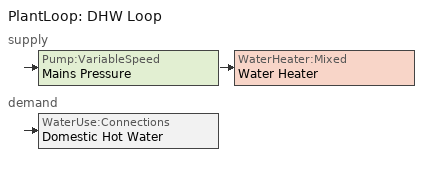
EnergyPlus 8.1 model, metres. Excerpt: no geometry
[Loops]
PlantLoop 'DHW Loop'
 supply: Pump:VariableSpeed 'Mains Pressure' > WaterHeater:Mixed 'Water Heater'
 demand: WaterUse:Connections 'Domestic Hot Water'
[EnergyManagementSystem:Sensor]
Q_WH: Water Heater; Water Heater Gas Energy
[WaterUse:Equipment]
Name | Peak Flow rate {m^3/s} | Flow Rate Fraction Schedule | Target Temperature Schedule
Clothes Washer | 1.08055e-06 | ClothesWasher | CWWaterTempSchedule
Dishwasher | 3.95453e-07 | Dishwasher | DWWaterTempSchedule
Sinks | 2.13288e-06 | Sinks | SSBWaterTempSchedule
Showers | 3.79135e-06 | Showers | SSBWaterTempSchedule
Baths | 9.65901e-07 | Baths | SSBWaterTempSchedule
[Sizing:Plant]
DHW Loop: Loop Type=Heating; Design Loop Exit Temperature {C}=51.6667; Loop Design Temperature Difference {deltaC}=5.55556
[PlantLoop]
DHW Loop: Fluid Type=Water; Plant Equipment Operation Scheme=DHW Loop Operation; Maximum Loop Temperature {C}=100; Minimum Loop Temperature {C}=0; Maximum Loop Flow Rate {m/s}  (This size represents the physical limitations to flow due to losses in the piping system. For BEopt we assume that the pipes are always adequately sized)=0.01; Minimum Loop Flow Rate {m^3/s}=0; Plant Loop Volume {m^3}=0.003; Load Distribution Scheme=Optimal
[PlantEquipmentOperationSchemes]
DHW Loop Operation: Control Scheme 1=DHW Control Scheme; Control Scheme 1 Schedule=AlwaysOn
[PlantEquipmentOperation:HeatingLoad]
DHW Control Scheme: Load Range 1 Lower Limit {W}=0; Load Range 1 Upper Limit {W}=1000000000000000; Priority Control 1 Equip List=DHW Plant Equipment
[Pump:VariableSpeed]
Mains Pressure: Rated Flow Rate {m^3/s}=0.01; Rated Pump Head {Pa}=1; Rated Power Consumption {W}=0; Motor Efficiency=1; Fraction of Motor Inefficiencies to Fluid Stream=0; Coefficient 1 of the Part Load Performance Curve=0; Coefficient 2 of the Part Load Performance Curve=1; Coefficient 3 of the Part Load Performance Curve=0; Coefficient 4 of the Part Load Performance Curve=0; Minimum Flow Rate {m^3/s}=0; Pump Control Type=Intermittent
[PlantEquipmentList]
DHW Plant Equipment: Water Heater
[WaterHeater:Mixed]
Water Heater: 0.143846, WaterHeaterSP1Schedule, 2, 99, Modulate, 11724, 0, 0, 0, NaturalGas, 0.773298, Zone, living, 4.15693, 1, 4.15693, 1, 1, 1, autosize, 1.5
[SetpointManager:Scheduled]
DHW Loop Setpoint Manager: Control Variable=Temperature; Schedule=DHWSupplySetpoint; Setpoint Node or NodeList=DHW Supply Outlet Node
[WaterUse:Connections]
Domestic Hot Water: Drain Water Heat Exchanger Type=None; Water Use Equipment 1=Sinks; Water Use Equipment 2=Showers; Water Use Equipment 3=Clothes Washer; Water Use Equipment 4=Dishwasher; Water Use Equipment 5=Baths
[Schedule:Constant]
Name | Schedule Type | Hourly Value
AlwaysOn | FRACTION | 1
CWWaterTempSchedule | TEMPERATURE | 33.6111
DHWSupplySetpoint; DWWaterTempSchedule; WaterHeaterSP1Schedule | TEMPERATURE | 51.6667
SSBWaterTempSchedule | TEMPERATURE | 43.3333
[Schedule:Day:Hourly]
BathsDayMult0; ClothesWasherDayMult2; DishwasherDayMult1; ShowersDayMult2; SinksDayMult1: FRACTION, 0, 0, 0, 0, 0, 0, 0, 0, 0, 0, 0, 0, 0, 0, 0, 0, 0, 0, 0, 0, 0, 0, 0, 0
BathsDayMult1: FRACTION, 0.0571429, 0.0285714, 0.0285714, 0.0285714, 0.0571429, 0.135714, 0.328571, 0.414286, 0.471429, 0.414286, 0.328571, 0.25, 0.221429, 0.164286, 0.164286, 0.164286, 0.278571, 0.328571, 0.55, 0.714286, 0.714286, 0.55, 0.471429, 0.278571
BathsDayMult2: FRACTION, 0.08, 0.04, 0.04, 0.04, 0.08, 0.19, 0.46, 0.58, 0.66, 0.58, 0.46, 0.35, 0.31, 0.23, 0.23, 0.23, 0.39, 0.46, 0.77, 1, 1, 0.77, 0.66, 0.39
ClothesWasherDayMult0: FRACTION, 0.085541, 0.0665319, 0.0380182, 0.0380182, 0.0665319, 0.10455, 0.2091, 0.465723, 0.693832, 0.817391, 0.798382, 0.712841, 0.636805, 0.570273, 0.465723, 0.494237, 0.475228, 0.465723, 0.465723, 0.465723, 0.465723, 0.446714, 0.304146, 0.161577
ClothesWasherDayMult1: FRACTION, 0.104651, 0.0813953, 0.0465116, 0.0465116, 0.0813953, 0.127907, 0.255814, 0.569767, 0.848837, 1, 0.976744, 0.872093, 0.77907, 0.697674, 0.569767, 0.604651, 0.581395, 0.569767, 0.569767, 0.569767, 0.569767, 0.546512, 0.372093, 0.197674
DishwasherDayMult0: FRACTION, 0.135135, 0.0630631, 0.045045, 0.027027, 0.027027, 0.0900901, 0.18018, 0.279279, 0.522523, 0.585586, 0.504505, 0.432432, 0.369369, 0.414414, 0.324324, 0.342342, 0.342342, 0.441441, 0.783784, 1, 0.810811, 0.603604, 0.396396, 0.279279
DishwasherDayMult2: FRACTION, 0.126126, 0.0588589, 0.042042, 0.0252252, 0.0252252, 0.0840841, 0.168168, 0.260661, 0.487688, 0.546547, 0.470871, 0.403604, 0.344745, 0.386787, 0.302703, 0.31952, 0.31952, 0.412012, 0.731532, 0.933333, 0.756757, 0.563363, 0.36997, 0.260661
ShowersDayMult0: FRACTION, 0.0870056, 0.039548, 0.0237288, 0.039548, 0.110734, 0.411299, 0.933333, 0.925424, 0.751412, 0.585311, 0.474576, 0.371751, 0.268927, 0.229379, 0.20565, 0.19774, 0.237288, 0.308475, 0.332203, 0.332203, 0.332203, 0.324294, 0.229379, 0.166102
ShowersDayMult1: FRACTION, 0.0932203, 0.0423729, 0.0254237, 0.0423729, 0.118644, 0.440678, 1, 0.991525, 0.805085, 0.627119, 0.508475, 0.398305, 0.288136, 0.245763, 0.220339, 0.211864, 0.254237, 0.330508, 0.355932, 0.355932, 0.355932, 0.347458, 0.245763, 0.177966
SinksDayMult0: FRACTION, 0.175897, 0.0879487, 0.0628205, 0.0628205, 0.0879487, 0.226154, 0.527692, 0.778974, 0.829231, 0.778974, 0.678462, 0.628205, 0.615641, 0.565385, 0.540256, 0.515128, 0.603077, 0.816667, 0.942308, 0.866923, 0.716154, 0.603077, 0.502564, 0.339231
SinksDayMult2: FRACTION, 0.186667, 0.0933333, 0.0666667, 0.0666667, 0.0933333, 0.24, 0.56, 0.826667, 0.88, 0.826667, 0.72, 0.666667, 0.653333, 0.6, 0.573333, 0.546667, 0.64, 0.866667, 1, 0.92, 0.76, 0.64, 0.533333, 0.36
[Schedule:Week:Compact]
BathsWk: For: Weekdays, BathsDayMult1, For: CustomDay1, BathsDayMult0, For: CustomDay2, BathsDayMult0, For: AllOtherDays, BathsDayMult2
ClothesWasherWk: For: Weekdays, ClothesWasherDayMult0, For: CustomDay1, ClothesWasherDayMult2, For: CustomDay2, ClothesWasherDayMult2, For: AllOtherDays, ClothesWasherDayMult1
DishwasherWk: For: Weekdays, DishwasherDayMult2, For: CustomDay1, DishwasherDayMult1, For: CustomDay2, DishwasherDayMult1, For: AllOtherDays, DishwasherDayMult0
ShowersWk: For: Weekdays, ShowersDayMult0, For: CustomDay1, ShowersDayMult2, For: CustomDay2, ShowersDayMult2, For: AllOtherDays, ShowersDayMult1
SinksWk: For: Weekdays, SinksDayMult0, For: CustomDay1, SinksDayMult1, For: CustomDay2, SinksDayMult1, For: AllOtherDays, SinksDayMult2
[Schedule:Year]
Baths: FRACTION, BathsWk, 1, 1, 12, 31
ClothesWasher: FRACTION, ClothesWasherWk, 1, 1, 12, 31
Dishwasher: FRACTION, DishwasherWk, 1, 1, 12, 31
Showers: FRACTION, ShowersWk, 1, 1, 12, 31
Sinks: FRACTION, SinksWk, 1, 1, 12, 31
